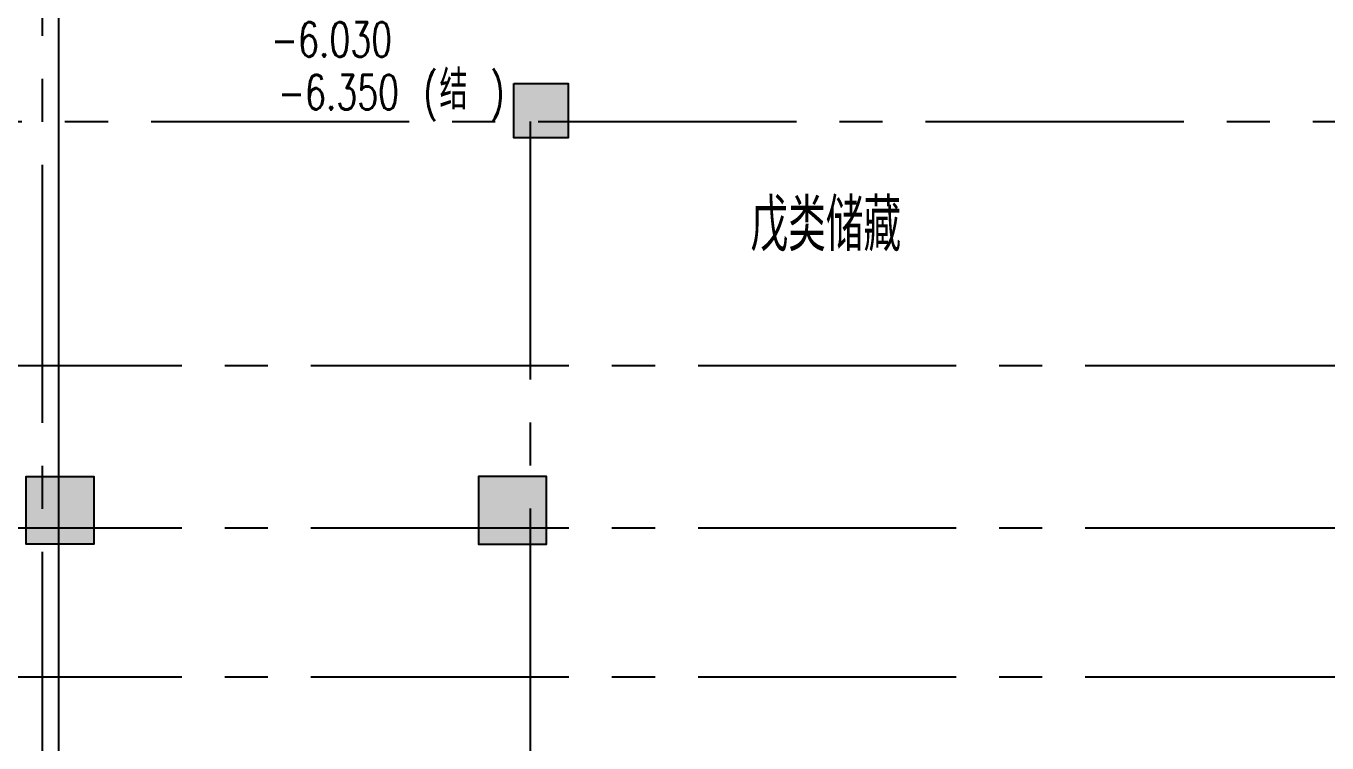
# Model space of a CAD drawing. Extents: x 296441 to 853063, y 459050 to 1117990.
# Drawn here: x 639178 to 648778, y 876332 to 881624 of the extents above; entities that cross this region are included whole.
import ezdxf

# ---------------------------------------------------------------- set-up
doc = ezdxf.new("R2010")
doc.units = 0
doc.header["$LTSCALE"] = 1000
doc.linetypes.add('14-GRID$0$CENTER2', pattern=[28.575, 19.05, -3.175, 3.175, -3.175])
doc.linetypes.add('DZ-3-PLAN-FL01$0$DASHED2', pattern=[0.375, 0.25, -0.125])
for name, color, linetype in [('0-COL-H1', 170, 'Continuous'), ('14-GRID$0$G-GRID', 9, '14-GRID$0$CENTER2'), ('DZ-3-PLAN-FL01$0$A-WALL', 1, 'Continuous'), ('E-TEXT-BS01-MI-14$0$A-ROOM-IDEN', 4, 'Continuous'), ('PUB_TEXT', 7, 'Continuous'), ('WALL', 242, 'Continuous')]:
    doc.layers.add(name, color=color, linetype=linetype)
doc.styles.add('_TCH_DIM', font='SIMPLEX', dxfattribs={"bigfont": 'GBCBIG'})
doc.styles.get("Standard").update_dxf_attribs({"font": 'gbenor.shx', "bigfont": 'gbcbig.shx'})

# ---------------------------------------------------------------- blocks, each defined once
blk = doc.blocks.new('20B-1')
at = {"layer": 'E-TEXT-BS01-MI-14$0$A-ROOM-IDEN'}
blk.add_text('戊类储藏', height=385.82, dxfattribs=at).set_placement((864509.1, 76435.5))
at = {"layer": 'PUB_TEXT', "style": '_TCH_DIM', "width": 0.705882}
for s, p in [('-6.030', (860969.5, 77871.2)), ('(', (862093.8, 77481.2)), (')', (862587.3, 77481.2)), ('-6.350', (861020.9, 77481.2))]:
    blk.add_text(s, height=255, dxfattribs=at).set_placement(p)
at = {"layer": 'PUB_TEXT', "style": '_TCH_DIM'}
blk.add_text('结', height=289.4, dxfattribs=at).set_placement((862213.8, 77481.2))
blk = doc.blocks.new('6yhd')
at = {"layer": 'WALL'}
blk.add_line((-120, 4080), (-120.3, -3480), dxfattribs=at)

msp = doc.modelspace()

# ---------------------------------------------------------------- linework, layer by layer
msp.add_line((638923.5, 877919.3), (639673.5, 877919.3))
at = {"layer": '0-COL-H1', "elevation": 0}
for points in [[(642778.5, 881199.3), (643178.5, 881199.3), (643178.5, 880799.3), (642778.5, 880799.3)], [(639418.5, 878299.3), (639418.5, 878299.3), (639678.5, 878299.3), (639678.5, 877799.3), (639178.5, 877799.3), (639178.5, 878299.3)], [(642778.5, 878299.3), (642778.5, 878299.3), (642518.5, 878299.3), (642518.5, 877799.3), (643018.5, 877799.3), (643018.5, 878299.3)]]:
    msp.add_lwpolyline(points, close=True, dxfattribs=at)
at = {"layer": '0-COL-H1', "color": 254}
for points in [[(643178.5, 880799.3, 0), (643178.5, 881199.3, 0), (642778.5, 880799.3, 0), (642778.5, 881199.3, 0)], [(639418.5, 878299.3, 0), (639178.5, 878299.3, 0), (639418.5, 878299.3, 0), (639178.5, 877799.3, 0)], [(639418.5, 878299.3, 0), (639178.5, 877799.3, 0), (639678.5, 878299.3, 0), (639678.5, 877799.3, 0)], [(642778.5, 878299.3, 0), (643018.5, 877799.3, 0), (642518.5, 878299.3, 0), (642518.5, 877799.3, 0)], [(642778.5, 878299.3, 0), (643018.5, 878299.3, 0), (642778.5, 878299.3, 0), (643018.5, 877799.3, 0)]]:
    msp.add_solid(points, dxfattribs=at)
at = {"layer": '14-GRID$0$G-GRID', "color": 8, "ltscale": 0.1}
for p, q in [((639298.5, 900603), (639298.5, 867844.6)), ((620098.5, 880919.3), (676818.6, 880919.3)), ((642898.5, 880919.3), (642898.5, 867844.6)), ((598417.5, 879119.3), (676818.6, 879119.3)), ((598417.5, 877919.3), (676818.6, 877919.3)), ((598417.5, 876819.3), (676818.6, 876819.3))]:
    msp.add_line(p, q, dxfattribs=at)

# ---------------------------------------------------------------- block references
msp.add_blockref('20B-1', (-219984.3, 803526.6))
at = {"layer": 'DZ-3-PLAN-FL01$0$A-WALL', "color": 33, "linetype": 'DZ-3-PLAN-FL01$0$DASHED2', "extrusion": (0, 0, -1), "zscale": -1}
msp.add_blockref('6yhd', (-639298.5, 877919.3), dxfattribs=at)

doc.saveas('drawing.dxf')
